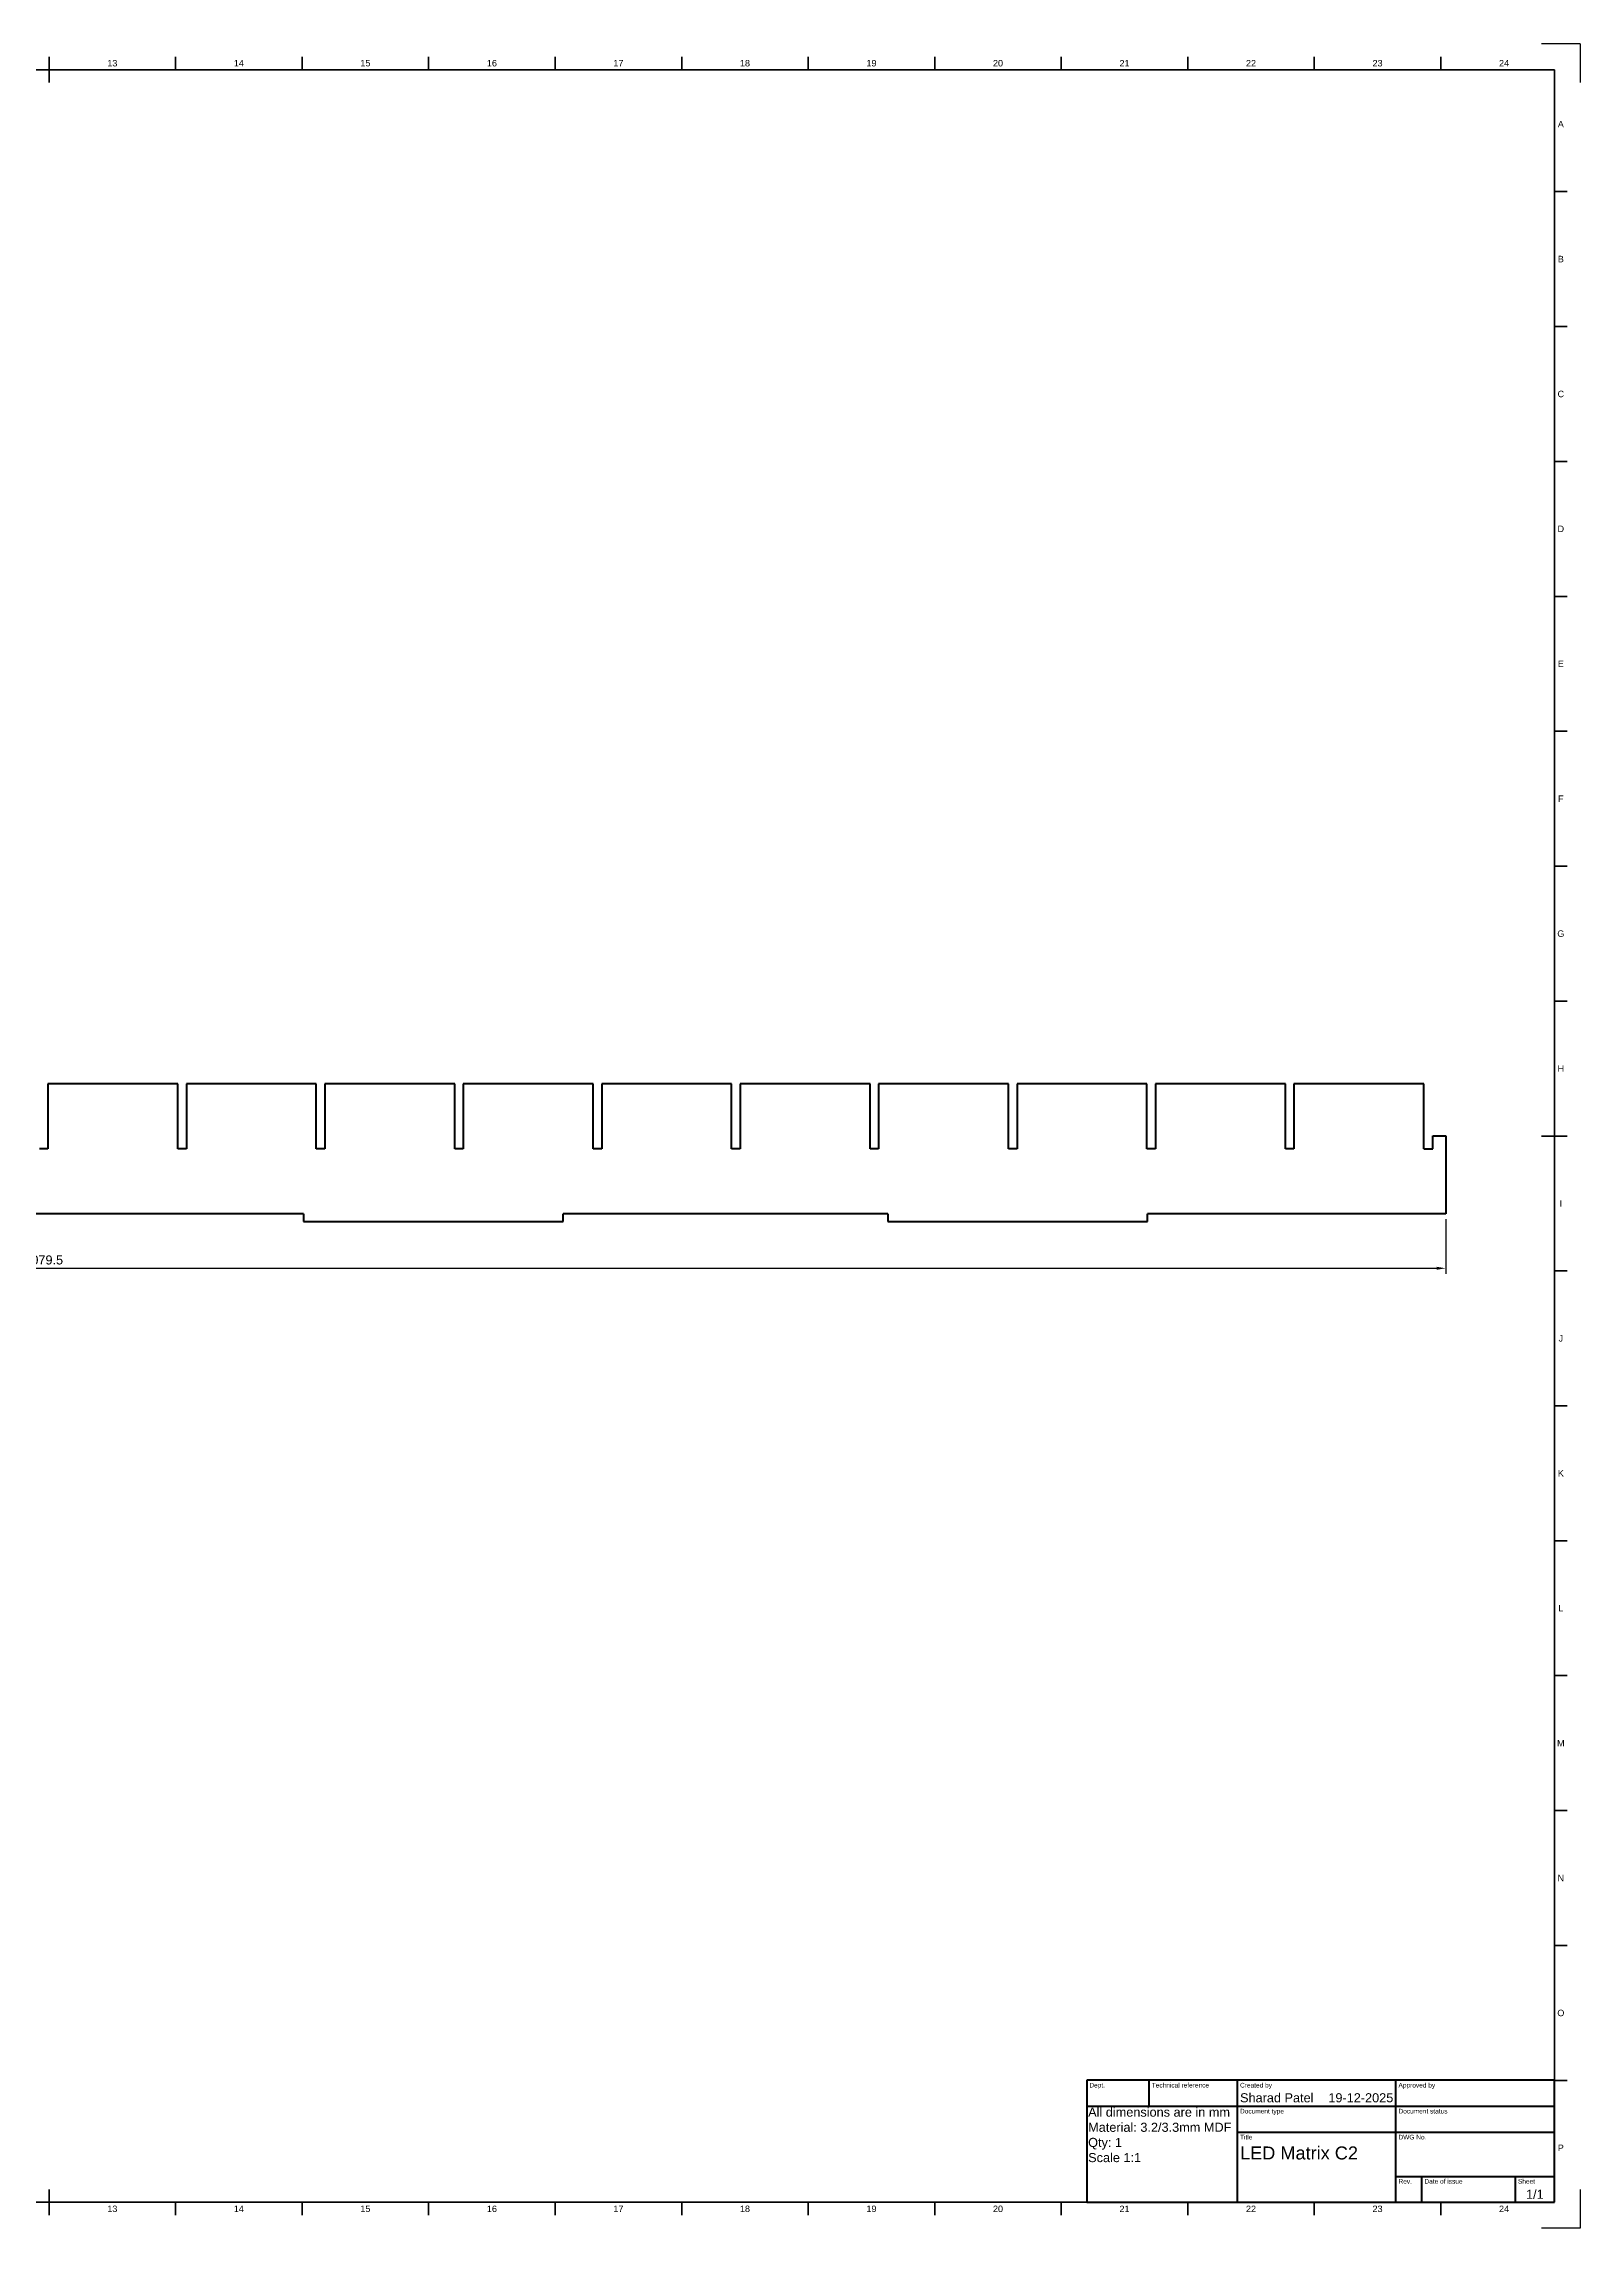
# Model space of a CAD drawing. Header units: millimetres. Extents: x 0 to 1189, y 0 to 841.
# Drawn here: x 597 to 1189, y 0 to 841 of the extents above; entities that cross this region are included whole.
import ezdxf
from ezdxf.enums import TextEntityAlignment as Align

# ---------------------------------------------------------------- set-up
doc = ezdxf.new("R2010")
doc.units = ezdxf.units.MM
doc.header["$LTSCALE"] = 0.75
for name, color, linetype, lineweight in [('BORDER', 7, 'Continuous', 35), ('FD_Dimensions', 7, 'Continuous', 35), ('Notes', 7, 'Continuous', 35), ('TITLEBLOCK', 7, 'Continuous', 50), ('Visible', 7, 'Continuous', 70)]:
    doc.layers.add(name, color=color, linetype=linetype, lineweight=lineweight)
doc.styles.add('FusionTitle', font='arial.ttf')
doc.styles.get("Standard").update_dxf_attribs({"font": 'arial.ttf'})
doc.dimstyles.new('Dim-ISO-25', dxfattribs={"dimtxt": 3.5, "dimasz": 3.5, "dimexe": 2.1, "dimexo": 2.1, "dimgap": 1.4, "dimtad": 1, "dimzin": 12, "dimdsep": 46, "dimtxsty": 'Standard', "dimcen": 0, "dimazin": 3, "dimtp": 0.1, "dimtm": 0.1, "dimtfac": 0.714286, "dimtmove": 0, "dimatfit": 3, "dimfxl": 1, "dimtzin": 12, "dimarcsym": 0})

# ---------------------------------------------------------------- blocks, each defined once
blk = doc.blocks.new('ISO_A0_SHEET')
at = {"layer": 'BORDER'}
for p, q in [((599.5, 836), (599.5, 826)), ((648.208333, 836), (648.208333, 831)), ((696.916666, 836), (696.916666, 831)), ((745.624999, 836), (745.624999, 831)), ((794.333332, 836), (794.333332, 831)), ((843.041665, 836), (843.041665, 831)), ((891.749998, 836), (891.749998, 831)), ((940.458331, 836), (940.458331, 831)), ((989.166664, 836), (989.166664, 831)), ((1037.874997, 836), (1037.874997, 831)), ((1086.58333, 836), (1086.58333, 831)), ((1135.291663, 836), (1135.291663, 831)), ((20, 831), (1179, 831)), ((1179, 831), (1179, 10)), ((1179, 784.0625), (1184, 784.0625)), ((1179, 732.125), (1184, 732.125)), ((1179, 680.1875), (1184, 680.1875)), ((1179, 628.25), (1184, 628.25)), ((1179, 576.3125), (1184, 576.3125)), ((1179, 524.375), (1184, 524.375)), ((1179, 472.4375), (1184, 472.4375)), ((1174, 420.5), (1184, 420.5)), ((1179, 368.5625), (1184, 368.5625)), ((1179, 316.625), (1184, 316.625)), ((1179, 264.6875), (1184, 264.6875)), ((1179, 212.75), (1184, 212.75)), ((1179, 160.8125), (1184, 160.8125)), ((1179, 108.875), (1184, 108.875)), ((1179, 56.9375), (1184, 56.9375)), ((20, 10), (1179, 10)), ((599.5, 15), (599.5, 5)), ((648.208333, 10), (648.208333, 5)), ((696.916666, 10), (696.916666, 5)), ((745.624999, 10), (745.624999, 5)), ((794.333332, 10), (794.333332, 5)), ((843.041665, 10), (843.041665, 5)), ((891.749998, 10), (891.749998, 5)), ((940.458331, 10), (940.458331, 5)), ((989.166664, 10), (989.166664, 5)), ((1037.874997, 10), (1037.874997, 5)), ((1086.58333, 10), (1086.58333, 5)), ((1135.291663, 10), (1135.291663, 5))]:
    blk.add_line(p, q, dxfattribs=at)
at = {"layer": 'Defpoints'}
for p, q in [((1189, 841), (1174, 841)), ((1189, 841), (1189, 826)), ((1189, 15), (1189, 0)), ((1189, 0), (1174, 0))]:
    blk.add_line(p, q, dxfattribs=at)
at = {"layer": 'BORDER', "style": 'FusionTitle'}
for s, p in [('13', (623.854167, 833.5)), ('14', (672.5625, 833.5)), ('15', (721.270833, 833.5)), ('16', (769.979166, 833.5)), ('17', (818.687499, 833.5)), ('18', (867.395832, 833.5)), ('19', (916.104165, 833.5)), ('20', (964.812498, 833.5)), ('21', (1013.520831, 833.5)), ('22', (1062.229164, 833.5)), ('23', (1110.937497, 833.5)), ('24', (1159.64583, 833.5)), ('A', (1181.5, 810.03125)), ('B', (1181.5, 758.09375)), ('C', (1181.5, 706.15625)), ('D', (1181.5, 654.21875)), ('E', (1181.5, 602.28125)), ('F', (1181.5, 550.34375)), ('G', (1181.5, 498.40625)), ('H', (1181.5, 446.46875)), ('I', (1181.5, 394.53125)), ('J', (1181.5, 342.59375)), ('K', (1181.5, 290.65625)), ('L', (1181.5, 238.71875)), ('M', (1181.5, 186.78125)), ('N', (1181.5, 134.84375)), ('O', (1181.5, 82.90625)), ('P', (1181.5, 30.96875)), ('13', (623.854167, 7.5)), ('14', (672.5625, 7.5)), ('15', (721.270833, 7.5)), ('16', (769.979166, 7.5)), ('17', (818.687499, 7.5)), ('18', (867.395832, 7.5)), ('19', (916.104165, 7.5)), ('20', (964.812498, 7.5)), ('21', (1013.520831, 7.5)), ('22', (1062.229164, 7.5)), ('23', (1110.937497, 7.5)), ('24', (1159.64583, 7.5))]:
    blk.add_text(s, height=2.5, dxfattribs=at).set_placement(p, align=Align.MIDDLE)
blk = doc.blocks.new('ISO_TITLEBLOCK')
at = {"layer": 'TITLEBLOCK'}
for p, q in [((0, 47), (-180, 47)), ((-180, 47), (-180, 0)), ((-156, 37), (-156, 47)), ((-122, 0), (-122, 47)), ((-61, 0), (-61, 47)), ((0, 0), (0, 47)), ((-180, 37), (0, 37)), ((-122, 27), (0, 27)), ((-61, 10), (0, 10)), ((-51, 0), (-51, 10)), ((-15, 0), (-15, 10)), ((-180, 0), (0, 0))]:
    blk.add_line(p, q, dxfattribs=at)
at = {"layer": 'TITLEBLOCK', "style": 'FusionTitle'}
for s, p in [('Dept.', (-179, 46)), ('Technical reference', (-155, 46)), ('Created by', (-121, 46)), ('Approved by', (-60, 46)), ('Document type', (-121, 36)), ('Document status', (-60, 36)), ('Title', (-121, 26)), ('DWG No.', (-60, 26)), ('Rev.', (-60, 9)), ('Date of issue', (-50, 9)), ('Sheet', (-14, 9))]:
    blk.add_text(s, height=1.8, dxfattribs=at).set_placement(p, align=Align.TOP_LEFT)
for tag, height, p in [('TECHNICAL_REFERENCE', 3.5, (-155, 42)), ('CREATED_BY', 3.5, (-121, 42)), ('APPROVED_BY', 3.5, (-60, 42)), ('DEPT', 3.5, (-179, 42)), ('DOCUMENT_TYPE', 3.5, (-121, 32)), ('DOCUMENT_STATUS', 3.5, (-60, 32)), ('TITLE_1', 5, (-121, 21.5)), ('TITLE_2', 5, (-121, 14)), ('TITLE_3', 5, (-121, 6.5)), ('DATE_OF_ISSUE', 3.5, (-50, 5))]:
    blk.add_attdef(tag, text='', height=height, dxfattribs=at).set_placement(p, align=Align.TOP_LEFT)
for tag, p in [('CREATED_DATE', (-62, 42)), ('APPROVED_DATE', (-0.99, 42))]:
    blk.add_attdef(tag, text='', height=3.5, dxfattribs=at).set_placement(p, align=Align.TOP_RIGHT)
for tag, height, p in [('DRAWING_NUMBER', 5, (-30.5, 19.75)), ('REV', 3.5, (-56, 4.85)), ('SHEET', 3.5, (-7.5, 4.85))]:
    blk.add_attdef(tag, text='', height=height, dxfattribs=at).set_placement(p, align=Align.TOP_CENTER)
blk = doc.blocks.new('*D6')
at = {"layer": 'Defpoints', "color": 0, "transparency": 16777216}
for p in [(57.669897, 390.579901), (1137.169897, 390.579901), (1137.169897, 369.579901)]:
    blk.add_point(p, dxfattribs=at)
at = {"layer": 'FD_Dimensions', "color": 0, "lineweight": -2, "transparency": 16777216}
for p, q in [((57.669897, 388.479901), (57.669897, 367.479901)), ((1137.169897, 388.479901), (1137.169897, 367.479901)), ((61.169897, 369.579901), (1133.669897, 369.579901))]:
    blk.add_line(p, q, dxfattribs=at)
at = {"layer": 'FD_Dimensions', "color": 0, "transparency": 16777216}
for points in [[(61.169897, 370.163234), (61.169897, 368.996567), (57.669897, 369.579901)], [(1133.669897, 370.163234), (1133.669897, 368.996567), (1137.169897, 369.579901)]]:
    blk.add_solid(points, dxfattribs=at)
at = {"layer": 'FD_Dimensions', "color": 0, "transparency": 16777216, "insert": (597.419897, 372.766906), "char_height": 3.5, "attachment_point": 5}
blk.add_mtext('1079.5', dxfattribs=at)

msp = doc.modelspace()

# ---------------------------------------------------------------- linework, layer by layer
at = {"layer": 'Visible', "extrusion": (-1, -2e-16, 0)}
for p, q in [((649.069897, 440.579901), (599.069897, 440.579901)), ((599.069897, 440.579901), (599.069897, 415.579901)), ((649.069897, 415.579901), (649.069897, 440.579901)), ((702.369897, 440.579901), (652.369897, 440.579901)), ((652.369897, 440.579901), (652.369897, 415.579901)), ((702.369897, 415.579901), (702.369897, 440.579901)), ((755.669897, 440.579901), (705.669897, 440.579901)), ((705.669897, 440.579901), (705.669897, 415.579901)), ((755.669897, 415.579901), (755.669897, 440.579901)), ((808.969897, 440.579901), (758.969897, 440.579901)), ((758.969897, 440.579901), (758.969897, 415.579901)), ((808.969897, 415.579901), (808.969897, 440.579901)), ((862.269897, 440.579901), (812.269897, 440.579901)), ((812.269897, 440.579901), (812.269897, 415.579901)), ((862.269897, 415.579901), (862.269897, 440.579901)), ((915.569897, 440.579901), (865.569897, 440.579901)), ((865.569897, 440.579901), (865.569897, 415.579901)), ((915.569897, 415.579901), (915.569897, 440.579901)), ((968.869897, 440.579901), (918.869897, 440.579901)), ((918.869897, 440.579901), (918.869897, 415.579901)), ((968.869897, 415.579901), (968.869897, 440.579901)), ((1022.169897, 440.579901), (972.169897, 440.579901)), ((972.169897, 440.579901), (972.169897, 415.579901)), ((1022.169897, 415.579901), (1022.169897, 440.579901)), ((1075.469897, 440.579901), (1025.469897, 440.579901)), ((1025.469897, 440.579901), (1025.469897, 415.579901)), ((1075.469897, 415.579901), (1075.469897, 440.579901)), ((1128.769897, 440.579901), (1078.769897, 440.579901)), ((1078.769897, 440.579901), (1078.769897, 415.579901)), ((1128.769897, 415.579901), (1128.769897, 440.579901)), ((1132.169897, 420.579901), (1137.169897, 420.579901)), ((1132.169897, 415.579901), (1132.169897, 420.579901)), ((1137.169897, 420.579901), (1137.169897, 390.579901)), ((599.069897, 415.579901), (595.769897, 415.579901)), ((652.369897, 415.579901), (649.069897, 415.579901)), ((705.669897, 415.579901), (702.369897, 415.579901)), ((758.969897, 415.579901), (755.669897, 415.579901)), ((812.269897, 415.579901), (808.969897, 415.579901)), ((865.569897, 415.579901), (862.269897, 415.579901)), ((918.869897, 415.579901), (915.569897, 415.579901)), ((972.169897, 415.579901), (968.869897, 415.579901)), ((1025.469897, 415.579901), (1022.169897, 415.579901)), ((1078.769897, 415.579901), (1075.469897, 415.579901)), ((1128.769897, 415.579901), (1132.169897, 415.579901)), ((697.419897, 390.579901), (497.419897, 390.579901)), ((697.419897, 390.579901), (697.419897, 387.579901)), ((697.419897, 387.579901), (797.419897, 387.579901)), ((922.419897, 390.579901), (797.419897, 390.579901)), ((797.419897, 387.579901), (797.419897, 390.579901)), ((922.419897, 390.579901), (922.419897, 387.579901)), ((922.419897, 387.579901), (1022.419897, 387.579901)), ((1022.419897, 387.579901), (1022.419897, 390.579901)), ((1137.169897, 390.579901), (1022.419897, 390.579901))]:
    msp.add_line(p, q, dxfattribs=at)

# ---------------------------------------------------------------- block references
at = {"layer": 'BORDER'}
msp.add_blockref('ISO_A0_SHEET', (0, 0), dxfattribs=at)
at = {"layer": 'TITLEBLOCK'}
msp.add_blockref('ISO_TITLEBLOCK', (1179, 10), dxfattribs=at).add_auto_attribs({'CREATED_DATE': '19-12-2025', 'SHEET': '1/1', 'TITLE_1': 'LED Matrix C2', 'CREATED_BY': 'Sharad Patel'})

# ---------------------------------------------------------------- texts
at = {"layer": 'Notes', "insert": (999.526219, 46.479875), "char_height": 3.5, "attachment_point": 1}
msp.add_mtext_dynamic_manual_height_columns('All dimensions are in mm^JMaterial: 3.2/3.3mm MDF\\PQty: 1\\PScale 1:1', width=57.473781, gutter_width=17.5, heights=[0], dxfattribs=at)

# ---------------------------------------------------------------- dimensions: what is measured, and where the dimension line sits
at = {"layer": 'FD_Dimensions'}
dim = msp.add_linear_dim(base=(1137.169897, 369.579901), p1=(57.669897, 390.579901), p2=(1137.169897, 390.579901), angle=180, dimstyle='Dim-ISO-25', override={"dimlfac": 1, "dimclrd": 0, "dimclre": 0}, dxfattribs=at)
dim.commit()
dim.dimension.update_dxf_attribs({"geometry": '*D6', "text_midpoint": (597.419897, 372.766906)})

doc.saveas('drawing.dxf')
